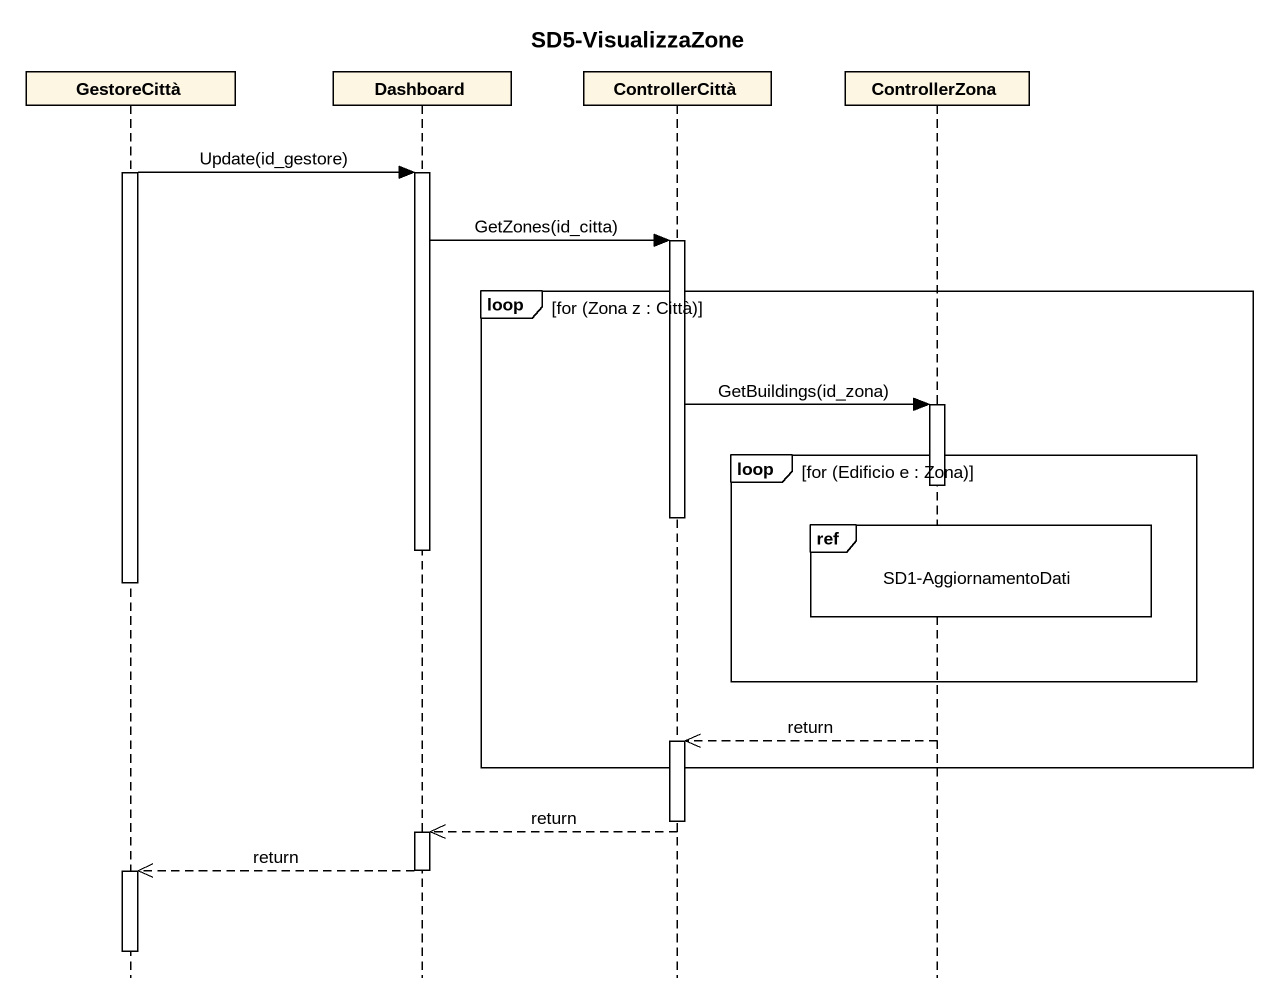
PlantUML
@startuml
title SD5-VisualizzaZone
hide footbox
participant GestoreCittà
participant Dashboard
participant ControllerCittà
participant ControllerZona

activate GestoreCittà
GestoreCittà -> Dashboard : Update(id_gestore)
activate Dashboard
Dashboard -> ControllerCittà : GetZones(id_citta)
activate ControllerCittà
loop for (Zona z : Città)
  ControllerCittà -> ControllerZona : GetBuildings(id_zona)
  activate ControllerZona
  loop for (Edificio e : Zona)
    deactivate ControllerZona
    deactivate ControllerCittà
    ref over ControllerZona : SD1-AggiornamentoDati
    deactivate Dashboard
    deactivate GestoreCittà
  end
  ControllerZona -->> ControllerCittà : return
  activate ControllerCittà
end
deactivate ControllerCittà
ControllerCittà -->> Dashboard : return
activate Dashboard
Dashboard -->> GestoreCittà : return
deactivate Dashboard
activate GestoreCittà
deactivate GestoreCittà
@enduml
